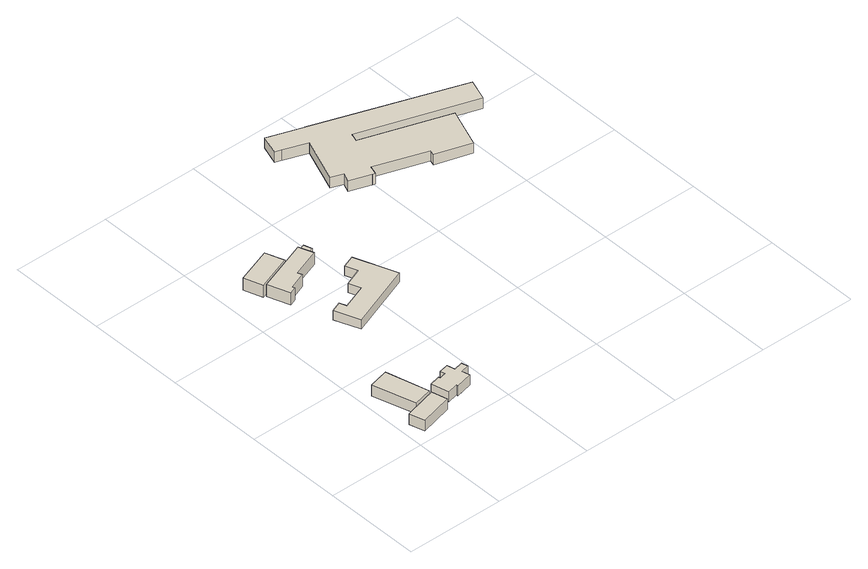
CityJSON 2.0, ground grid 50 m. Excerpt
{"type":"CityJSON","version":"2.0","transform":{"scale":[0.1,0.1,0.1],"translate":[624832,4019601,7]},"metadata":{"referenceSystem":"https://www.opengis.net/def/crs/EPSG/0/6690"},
"CityObjects":{
"building1":{"type":"Building","attributes":{"usage":"441","measuredHeight":6,"BuildingDetailAttribute.orgUsage":"17","BuildingDetailAttribute.surveyYear":2017,"BuildingIDAttribute.prefecture":"17","BuildingIDAttribute.city":"17206"},"geometry":[{"type":"Solid","lod":"1","boundaries":[[[[0,1,2,3]],[[2,4,5,3]],[[1,6,4,2]],[[0,7,6,1]],[[3,5,7,0]],[[4,6,7,5]]]]}]},
"building2":{"type":"Building","attributes":{"class":"3001","usage":"441","measuredHeight":7.1,"BuildingDetailAttribute.orgUsage":"17","BuildingDetailAttribute.surveyYear":2017,"BuildingIDAttribute.prefecture":"17","BuildingIDAttribute.city":"17206"},"geometry":[{"type":"Solid","lod":"1","boundaries":[[[[8,9,10,11]],[[10,12,13,11]],[[9,14,12,10]],[[8,15,14,9]],[[11,13,15,8]],[[12,14,15,13]]]]}]},
"building3":{"type":"Building","attributes":{"class":"3001","usage":"411","measuredHeight":8.8,"BuildingDetailAttribute.orgUsage":"6","BuildingDetailAttribute.surveyYear":2017,"BuildingIDAttribute.prefecture":"17","BuildingIDAttribute.city":"17206"},"geometry":[{"type":"Solid","lod":"1","boundaries":[[[[16,17,18,19,20,21,22,23,24,25,26,27,28,29]],[[28,30,31,29]],[[27,32,30,28]],[[26,33,32,27]],[[25,34,33,26]],[[24,35,34,25]],[[23,36,35,24]],[[22,37,36,23]],[[21,38,37,22]],[[20,39,38,21]],[[19,40,39,20]],[[18,41,40,19]],[[17,42,41,18]],[[16,43,42,17]],[[29,31,43,16]],[[30,32,33,34,35,36,37,38,39,40,41,42,43,31]]]]}]},
"building4":{"type":"Building","attributes":{"class":"3001","usage":"441","measuredHeight":7.1,"BuildingDetailAttribute.orgUsage":"17","BuildingDetailAttribute.surveyYear":2017,"BuildingIDAttribute.prefecture":"17","BuildingIDAttribute.city":"17206"},"geometry":[{"type":"Solid","lod":"1","boundaries":[[[[44,45,46,47]],[[46,48,49,47]],[[45,50,48,46]],[[44,51,50,45]],[[47,49,51,44]],[[48,50,51,49]]]]}]},
"building5":{"type":"Building","attributes":{"class":"3001","usage":"441","measuredHeight":8.1,"BuildingDetailAttribute.orgUsage":"17","BuildingDetailAttribute.surveyYear":2017,"BuildingIDAttribute.prefecture":"17","BuildingIDAttribute.city":"17206"},"geometry":[{"type":"Solid","lod":"1","boundaries":[[[[52,53,54,55,56,57,58,59]],[[58,60,61,59]],[[57,62,60,58]],[[56,63,62,57]],[[55,64,63,56]],[[54,65,64,55]],[[53,66,65,54]],[[52,67,66,53]],[[59,61,67,52]],[[60,62,63,64,65,66,67,61]]]]}]},
"building6":{"type":"Building","attributes":{"class":"3001","usage":"441","measuredHeight":6.8,"BuildingDetailAttribute.orgUsage":"17","BuildingDetailAttribute.surveyYear":2017,"BuildingIDAttribute.prefecture":"17","BuildingIDAttribute.city":"17206"},"geometry":[{"type":"Solid","lod":"1","boundaries":[[[[68,69,70,71,72,73,74,75,76,77]],[[76,78,79,77]],[[75,80,78,76]],[[74,81,80,75]],[[73,82,81,74]],[[72,83,82,73]],[[71,84,83,72]],[[70,85,84,71]],[[69,86,85,70]],[[68,87,86,69]],[[77,79,87,68]],[[78,80,81,82,83,84,85,86,87,79]]]]}]},
"building7":{"type":"Building","attributes":{"measuredHeight":3.9,"BuildingDetailAttribute.surveyYear":2017,"BuildingIDAttribute.prefecture":"17","BuildingIDAttribute.city":"17206"},"geometry":[{"type":"Solid","lod":"1","boundaries":[[[[88,89,90,91]],[[90,92,93,91]],[[89,94,92,90]],[[88,95,94,89]],[[91,93,95,88]],[[92,94,95,93]]]]}]},
"building8":{"type":"Building","attributes":{"measuredHeight":6.8,"BuildingDetailAttribute.surveyYear":2017,"BuildingRiverFloodingRiskAttribute.description":"2","BuildingRiverFloodingRiskAttribute.rank":"1","BuildingRiverFloodingRiskAttribute.depth":0.36,"BuildingRiverFloodingRiskAttribute.adminType":"2","BuildingRiverFloodingRiskAttribute.scale":"1","BuildingIDAttribute.prefecture":"17","BuildingIDAttribute.city":"17206"},"geometry":[{"type":"Solid","lod":"1","boundaries":[[[[96,97,98,99,100,101,102,103,104,105,106,107,108,109,110,111,112,113,114,115,116,117]],[[116,118,119,117]],[[115,120,118,116]],[[114,121,120,115]],[[113,122,121,114]],[[112,123,122,113]],[[111,124,123,112]],[[110,125,124,111]],[[109,126,125,110]],[[108,127,126,109]],[[107,128,127,108]],[[106,129,128,107]],[[105,130,129,106]],[[104,131,130,105]],[[103,132,131,104]],[[102,133,132,103]],[[101,134,133,102]],[[100,135,134,101]],[[99,136,135,100]],[[98,137,136,99]],[[97,138,137,98]],[[96,139,138,97]],[[117,119,139,96]],[[118,120,121,122,123,124,125,126,127,128,129,130,131,132,133,134,135,136,137,138,139,119]]]]}]}
},
"vertices":[
[30,6,62],[10,85,62],[178,128,62],[198,48,62],[178,128,120],[198,48,120],[10,85,120],[30,6,120],
[82,115,60],[18,331,60],[118,355,60],[175,138,60],[118,355,122],[175,138,122],[18,331,122],[82,115,122],
[209,166,69],[263,178,69],[265,170,69],[298,178,69],[293,202,69],[341,213,69],[350,172,69],[397,182,69],[404,150,69],[363,141,69],[372,100,69],[285,80,69],[284,88,69],[230,76,69],[284,88,123],[230,76,123],[285,80,123],[372,100,123],[363,141,123],[404,150,123],[397,182,123],[350,172,123],[341,213,123],[293,202,123],[298,178,123],[265,170,123],[263,178,123],[209,166,123],
[144,1158,19],[111,1252,19],[291,1316,19],[324,1221,19],[291,1316,85],[324,1221,85],[111,1252,85],[144,1158,85],
[445,1171,24],[303,1120,24],[312,1096,24],[225,1065,24],[230,1052,24],[193,1038,24],[153,1150,24],[418,1245,24],[153,1150,90],[418,1245,90],[193,1038,90],[230,1052,90],[225,1065,90],[312,1096,90],[303,1120,90],[445,1171,90],
[305,716,29],[257,842,29],[309,862,29],[323,827,29],[447,874,29],[424,933,29],[512,967,29],[489,1028,29],[552,1052,29],[633,840,29],[552,1052,80],[633,840,80],[489,1028,80],[512,967,80],[424,933,80],[447,874,80],[323,827,80],[309,862,80],[257,842,80],[305,716,80],
[433,1211,22],[420,1253,22],[472,1270,22],[485,1227,22],[472,1270,55],[485,1227,55],[420,1253,55],[433,1211,55],
[1718,1589,5],[1681,1479,5],[1105,1670,5],[1093,1631,5],[1527,1486,5],[1453,1286,5],[1275,1342,5],[1283,1368,5],[1022,1456,5],[1008,1412,5],[995,1416,5],[992,1417,5],[889,1453,5],[906,1499,5],[847,1520,5],[935,1749,5],[934,1750,5],[815,1792,5],[784,1803,5],[816,1901,5],[986,1842,5],[989,1841,5],[986,1842,62],[989,1841,62],[816,1901,62],[784,1803,62],[815,1792,62],[934,1750,62],[935,1749,62],[847,1520,62],[906,1499,62],[889,1453,62],[992,1417,62],[995,1416,62],[1008,1412,62],[1022,1456,62],[1283,1368,62],[1275,1342,62],[1453,1286,62],[1527,1486,62],[1093,1631,62],[1105,1670,62],[1681,1479,62],[1718,1589,62]
]}
